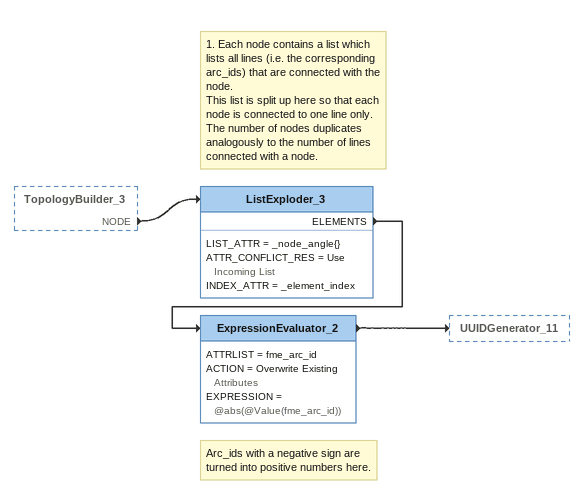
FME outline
TopologyBuilder_3 [outside]
    NODE -> ListExploder_3
Note: 1. Each node contains a list which lists all lines (i.e. the corresponding arc_ids) that are connected with the node. / This list is split up here so that each node is connected to one line only. / The number of nodes duplicates analogously to the number of lines connected with a node.
ListExploder_3
    LIST_ATTR = _node_angle{}
    ATTR_CONFLICT_RES = Use Incoming List
    INDEX_ATTR = _element_index
    ELEMENTS -> ExpressionEvaluator_2
Note: Arc_ids with a negative sign are / turned into positive numbers here.
ExpressionEvaluator_2
    ATTRLIST = fme_arc_id
    ACTION = Overwrite Existing Attributes
    EXPRESSION = @abs(@Value(fme_arc_id))
    -> UUIDGenerator_11
